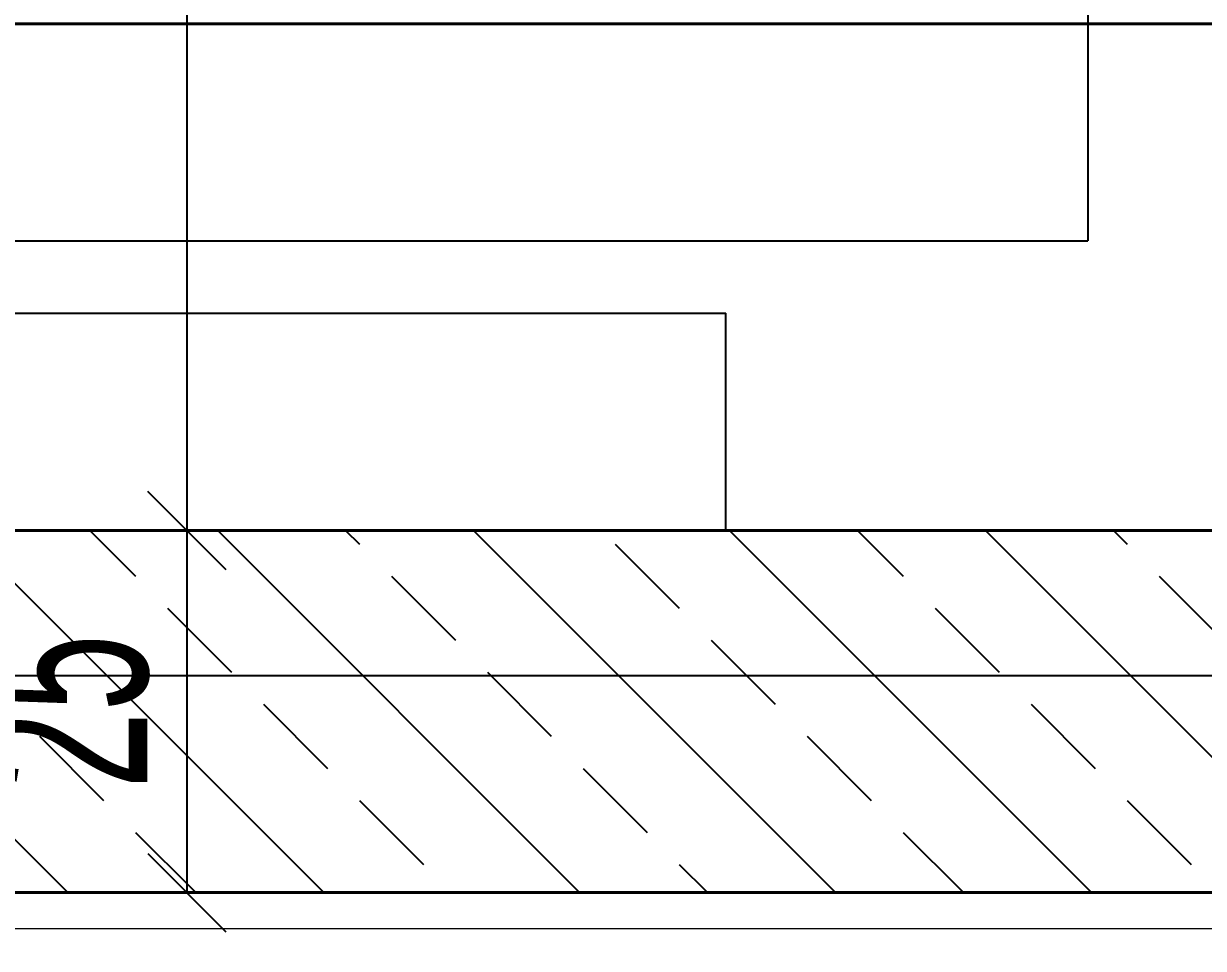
# Model space of a CAD drawing. Header units: inches. Extents: x -7543 to -822, y 102837 to 190349.
# Drawn here: x -831.59908 to -831.58278, y 102836.96166 to 102836.97443 of the extents above; entities that cross this region are included whole.
import ezdxf

# ---------------------------------------------------------------- set-up
doc = ezdxf.new("R2010")
doc.units = ezdxf.units.IN
doc.header["$MEASUREMENT"] = 0
doc.linetypes.add('DASHDOTX2', pattern=[2, 1, -0.5, 0, -0.5])
doc.linetypes.add('DASHED', pattern=[19.05, 12.7, -6.35])
doc.layers.get('0').update_dxf_attribs({"lineweight": 25})
for name, color, linetype, lineweight in [('AKS', 1, 'Continuous', 25), ('ICOL', 55, 'Continuous', 25), ('KESİT', 7, 'Continuous', 40), ('KOLON', 2, 'Continuous', 40), ('SIVA', 150, 'Continuous', 15), ('TARAMA', 8, 'Continuous', 25)]:
    doc.layers.add(name, color=color, linetype=linetype, lineweight=lineweight)
doc.layers.add('ASANSÖR', color=7, linetype='Continuous', lineweight=25, true_color=0xf6e21c)
doc.styles.add('OLCU', font='tromand.shx', dxfattribs={"width": 0.6, "height": 12})

# ---------------------------------------------------------------- blocks, each defined once
blk = doc.blocks.new('_Oblique')
at = {"color": 0, "linetype": 'ByBlock', "lineweight": -2}
blk.add_line((-0.5, -0.5), (0.5, 0.5), dxfattribs=at)

msp = doc.modelspace()

# ---------------------------------------------------------------- linework, layer by layer
at = {"layer": 'AKS', "linetype": 'DASHDOTX2', "ltscale": 10}
for p, q in [((-831.698665, 102836.965431), (-831.328061, 102836.965431)), ((-831.698665, 102836.962431), (-831.328061, 102836.962431))]:
    msp.add_line(p, q, dxfattribs=at)
at = {"layer": 'ASANSÖR'}
for p, q in [((-831.584377, 102836.985431), (-831.584377, 102836.971431)), ((-831.609877, 102836.971431), (-831.584377, 102836.971431)), ((-831.606877, 102836.970431), (-831.589377, 102836.970431)), ((-831.589377, 102836.967431), (-831.589377, 102836.970431))]:
    msp.add_line(p, q, dxfattribs=at)
at = {"layer": 'ICOL'}
for p, q in [((-831.596822, 102837.003431), (-831.596822, 102836.967431)), ((-831.596822, 102836.967431), (-831.596822, 102836.962431))]:
    msp.add_line(p, q, dxfattribs=at)
at = {"layer": 'ICOL', "color": 53}
for p, q in [((-831.595046, 102836.967431), (-831.595982, 102836.967431)), ((-831.595046, 102836.967431), (-831.595982, 102836.967431)), ((-831.595741, 102836.962431), (-831.595982, 102836.962431))]:
    msp.add_line(p, q, dxfattribs=at)
at = {"layer": 'KESİT', "linetype": 'DASHED'}
msp.add_line((-831.696395, 102836.974429), (-831.44891, 102836.974429), dxfattribs=at)
at = {"layer": 'KOLON'}
for p, q in [((-831.617877, 102836.967431), (-831.580877, 102836.967431)), ((-831.580877, 102836.962431), (-831.617877, 102836.962431))]:
    msp.add_line(p, q, dxfattribs=at)
at = {"layer": 'SIVA'}
msp.add_line((-831.581377, 102836.961931), (-831.618377, 102836.961931), dxfattribs=at)
at = {"layer": 'TARAMA'}
for p, q in [((-831.603467, 102836.967431), (-831.598467, 102836.962431)), ((-831.599932, 102836.967431), (-831.594932, 102836.962431)), ((-831.598164, 102836.967431), (-831.597532, 102836.966799)), ((-831.596396, 102836.967431), (-831.591396, 102836.962431)), ((-831.594629, 102836.967431), (-831.594439, 102836.967241)), ((-831.592861, 102836.967431), (-831.587861, 102836.962431)), ((-831.589325, 102836.967431), (-831.584325, 102836.962431)), ((-831.587557, 102836.967431), (-831.586926, 102836.966799)), ((-831.58579, 102836.967431), (-831.575877, 102836.957518)), ((-831.584022, 102836.967431), (-831.583832, 102836.967241)), ((-831.590903, 102836.967241), (-831.590019, 102836.966357)), ((-831.593997, 102836.966799), (-831.593113, 102836.965915)), ((-831.58339, 102836.966799), (-831.582506, 102836.965915)), ((-831.59709, 102836.966357), (-831.596206, 102836.965473)), ((-831.586484, 102836.966357), (-831.5856, 102836.965473)), ((-831.589577, 102836.965915), (-831.588693, 102836.965031)), ((-831.592671, 102836.965473), (-831.591787, 102836.964589)), ((-831.595764, 102836.965031), (-831.59488, 102836.964147)), ((-831.585158, 102836.965031), (-831.584274, 102836.964147)), ((-831.598858, 102836.964589), (-831.597974, 102836.963705)), ((-831.588251, 102836.964589), (-831.587367, 102836.963705)), ((-831.591345, 102836.964147), (-831.590461, 102836.963263)), ((-831.594439, 102836.963705), (-831.593555, 102836.962821)), ((-831.583832, 102836.963705), (-831.582948, 102836.962821)), ((-831.597532, 102836.963263), (-831.5967, 102836.962431)), ((-831.586926, 102836.963263), (-831.586093, 102836.962431)), ((-831.590019, 102836.962821), (-831.589629, 102836.962431))]:
    msp.add_line(p, q, dxfattribs=at)

# ---------------------------------------------------------------- block references
at = {"layer": 'ICOL', "xscale": 0.001080000001820736, "yscale": 0.001080000001820736, "zscale": 0.001080000001820736}
for p, rotation in [((-831.596822, 102836.967431), 90), ((-831.596822, 102836.967431), 270), ((-831.596822, 102836.962431), 270)]:
    msp.add_blockref('_Oblique', p, dxfattribs=dict(at, rotation=rotation))

# ---------------------------------------------------------------- texts
at = {"layer": 'ICOL', "insert": (-831.59855, 102836.964931), "char_height": 0.0024, "attachment_point": 5, "rotation": 90, "style": 'OLCU'}
msp.add_mtext('\\A1;25', dxfattribs=at)

doc.saveas('drawing.dxf')
